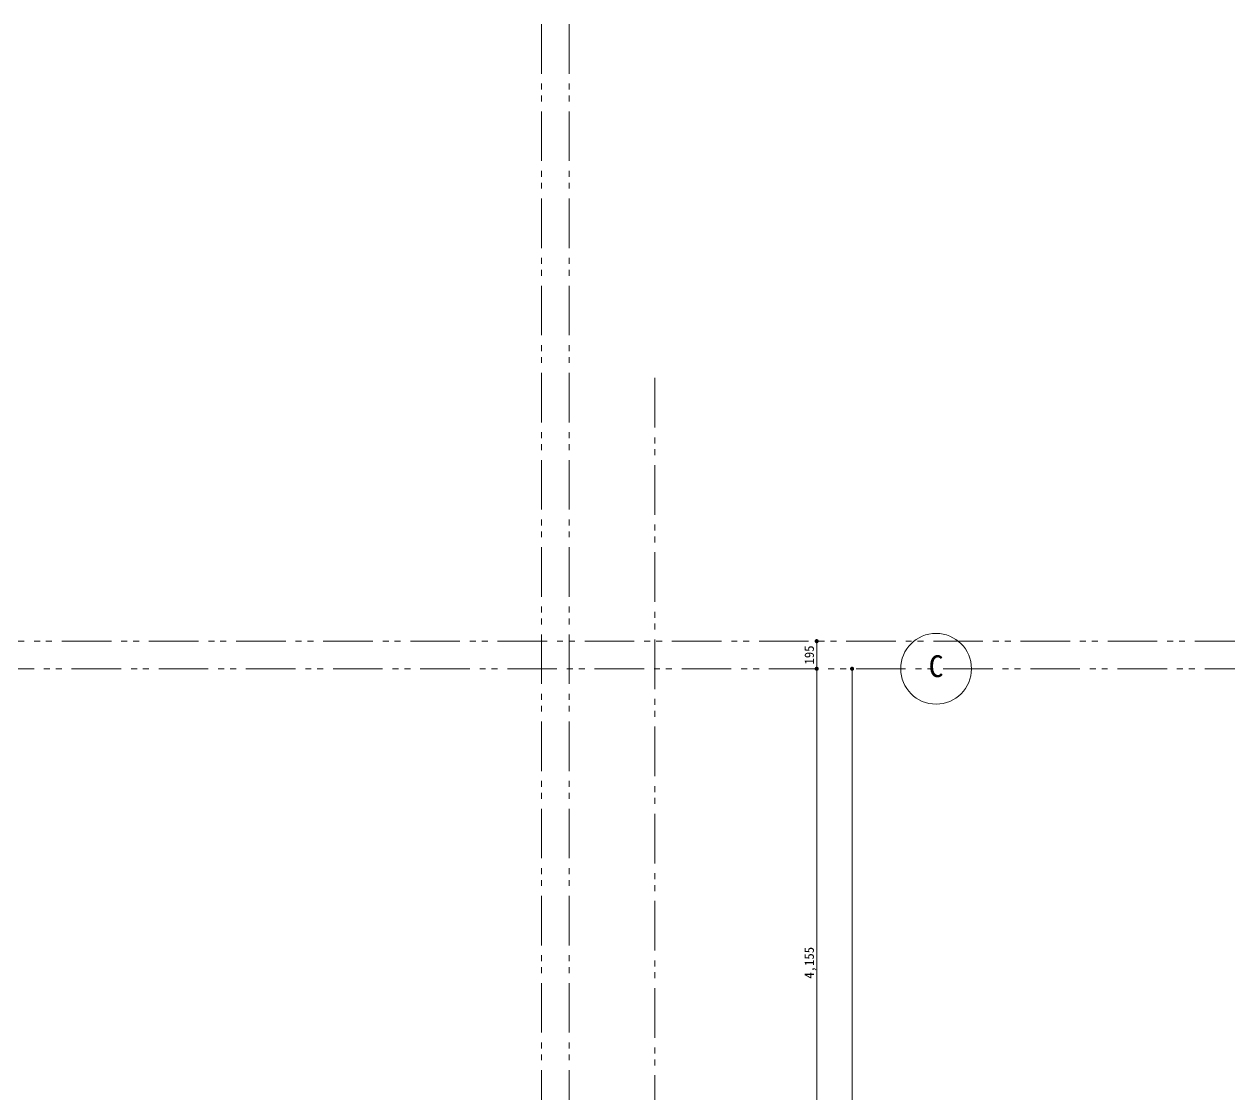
# Model space of a CAD drawing. Units: millimetres at full size. Extents: x -22551 to 92397, y -19340 to 14894.
# Drawn here: x 15306 to 23862, y 3816 to 11374 of the extents above; entities that cross this region are included whole.
import ezdxf
from ezdxf.enums import TextEntityAlignment as Align

# ---------------------------------------------------------------- set-up
doc = ezdxf.new("R2010")
doc.units = ezdxf.units.MM
doc.header["$LTSCALE"] = 70
doc.linetypes.add('DOUBLE_CHAIN1', pattern=[8.8, 5, -1, 0.6, -0.6, 0.6, -1])
doc.layers.add('2-0_通芯', color=7, linetype='Continuous', lineweight=15)
doc.styles.add('ＭＳ ゴシック', font='')
doc.styles.get('ＭＳ ゴシック').set_extended_font_data('MS Gothic')

# ---------------------------------------------------------------- blocks, each defined once
blk = doc.blocks.new('グループ部品-125')
at = {"layer": '2-0_通芯', "linetype": 'DOUBLE_CHAIN1'}
for p, q in [((18961.61, 11374.3), (18961.61, -8577.78)), ((19156.61, 11374.3), (19156.61, -7111.67)), ((19761.61, 8874.3), (19761.61, -77.73)), ((-21388.39, 7014.3), (23861.61, 7014.3)), ((-22551.09, 6819.3), (23861.61, 6819.3))]:
    blk.add_line(p, q, dxfattribs=at)
at = {"layer": '2-0_通芯'}
for p, q in [((20906.61, 7014.3), (20906.61, -1230.7)), ((21156.61, -5780.7), (21156.61, 6819.3))]:
    blk.add_line(p, q, dxfattribs=at)
blk.add_circle((21750.58, 6819.3), 250, dxfattribs=at)
at = {"layer": '2-0_通芯', "color": 4}
for points in [[(20891.61, 7014.3), (20894.48, 7005.48), (20894.48, 7023.12)], [(20918.75, 7023.12), (20911.25, 7028.57), (20894.48, 7023.12)], [(20911.25, 7028.57), (20901.98, 7028.57), (20894.48, 7023.12)], [(20894.48, 7005.48), (20918.75, 7005.48), (20894.48, 7023.12)], [(20918.75, 7023.12), (20894.48, 7023.12), (20918.75, 7005.48)], [(20921.61, 7014.3), (20918.75, 7023.12), (20918.75, 7005.48)], [(20901.98, 7000.03), (20918.75, 7005.48), (20894.48, 7005.48)], [(20911.25, 7000.03), (20918.75, 7005.48), (20901.98, 7000.03)], [(20891.61, 6819.3), (20894.48, 6810.48), (20894.48, 6828.12)], [(20918.75, 6828.12), (20911.25, 6833.57), (20894.48, 6828.12)], [(20911.25, 6833.57), (20901.98, 6833.57), (20894.48, 6828.12)], [(20894.48, 6810.48), (20918.75, 6810.48), (20894.48, 6828.12)], [(20918.75, 6828.12), (20894.48, 6828.12), (20918.75, 6810.48)], [(20901.98, 6805.03), (20918.75, 6810.48), (20894.48, 6810.48)], [(20911.25, 6805.03), (20918.75, 6810.48), (20901.98, 6805.03)], [(20921.61, 6819.3), (20918.75, 6828.12), (20918.75, 6810.48)], [(21144.48, 6828.12), (21141.61, 6819.3), (21168.75, 6828.12)], [(21171.61, 6819.3), (21168.75, 6828.12), (21141.61, 6819.3)], [(21171.61, 6819.3), (21141.61, 6819.3), (21168.75, 6810.48)], [(21141.61, 6819.3), (21144.48, 6810.48), (21168.75, 6810.48)], [(21168.75, 6828.12), (21161.25, 6833.57), (21144.48, 6828.12)], [(21161.25, 6833.57), (21151.98, 6833.57), (21144.48, 6828.12)], [(21161.25, 6805.03), (21168.75, 6810.48), (21144.48, 6810.48)], [(21161.25, 6805.03), (21144.48, 6810.48), (21151.98, 6805.03)]]:
    blk.add_solid(points, dxfattribs=at)
at = {"layer": '2-0_通芯', "style": 'ＭＳ ゴシック'}
for s, p in [('195', (20906.61, 6849.3)), ('4,155', (20906.61, 4629.3))]:
    blk.add_text(s, height=65.98, rotation=90, dxfattribs=at).set_placement(p, align=Align.BOTTOM_LEFT)
blk.add_text('C', height=154, dxfattribs=at).set_placement((21698.08, 6714.3), align=Align.BOTTOM_LEFT)

msp = doc.modelspace()

# ---------------------------------------------------------------- block references
at = {"layer": '2-0_通芯'}
msp.add_blockref('グループ部品-125', (0, 0), dxfattribs=at)

doc.saveas('drawing.dxf')
